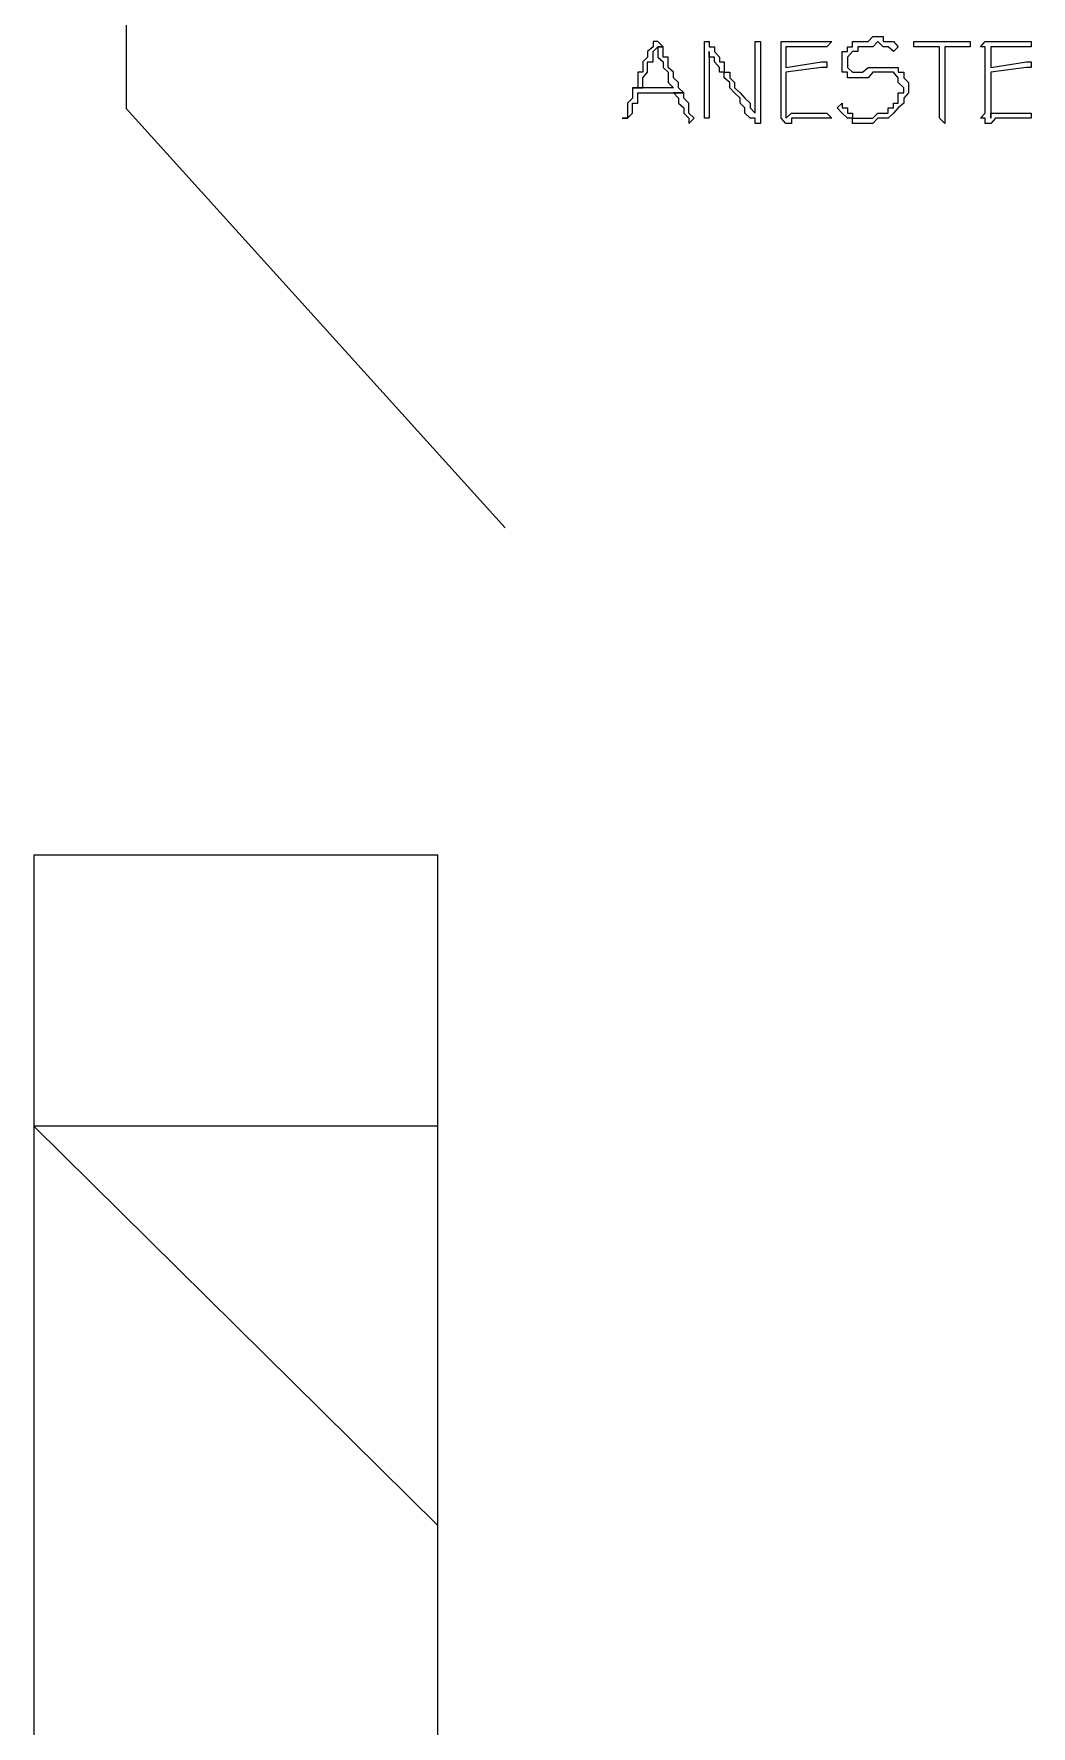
# Model space of a CAD drawing. Header units: millimetres. Extents: x -518.8 to -461.2, y 3.5 to 44.2.
# Drawn here: x -488.666 to -487.425, y 16.435 to 18.541 of the extents above; entities that cross this region are included whole.
import ezdxf

# ---------------------------------------------------------------- set-up
doc = ezdxf.new("R2010")
doc.units = ezdxf.units.MM
doc.header["$MEASUREMENT"] = 0
for name, color, linetype in [('-82', 7, 'Continuous'), ('151', 151, 'Continuous'), ('MYSOLIDS', 7, 'Continuous')]:
    doc.layers.add(name, color=color, linetype=linetype)

msp = doc.modelspace()

# ---------------------------------------------------------------- linework, layer by layer
at = {"layer": '-82'}
msp.add_lwpolyline([(-488.5511, 19.1736), (-488.5511, 18.4481), (-488.0797, 17.9263), (-488.0797, 17.9263), (-488.5511, 18.4481)], dxfattribs=at)
at = {"layer": '151'}
for points in [[(-488.6662, 17.5188), (-488.6662, 15.6157), (-488.1632, 15.6157), (-488.1632, 17.5188), (-488.6662, 17.5188)], [(-488.1632, 17.1819), (-488.6662, 17.1819), (-488.6662, 17.1819), (-488.1632, 16.6849)]]:
    msp.add_lwpolyline(points, dxfattribs=at)
at = {"layer": 'MYSOLIDS'}
for points in [[(-487.8895, 18.5315), (-487.8895, 18.5315), (-487.8955, 18.5315), (-487.8955, 18.5315), (-487.8955, 18.5248), (-487.8955, 18.5248), (-487.9023, 18.5188), (-487.9023, 18.512), (-487.9083, 18.506), (-487.9083, 18.4992), (-487.9083, 18.4932), (-487.9143, 18.4932), (-487.9143, 18.4932), (-487.9143, 18.4864), (-487.9143, 18.4804), (-487.9143, 18.4736), (-487.9211, 18.4736), (-487.9143, 18.4736), (-487.9083, 18.4736), (-487.9083, 18.4804), (-487.9083, 18.4804), (-487.9083, 18.4864), (-487.9023, 18.4932), (-487.9023, 18.4932), (-487.9023, 18.4992), (-487.9023, 18.4992), (-487.9023, 18.506), (-487.8955, 18.506), (-487.8955, 18.512), (-487.8955, 18.5188), (-487.8895, 18.5248), (-487.8827, 18.5248), (-487.8895, 18.5315), (-487.8895, 18.5315), (-487.8895, 18.5315), (-487.8895, 18.5315)], [(-487.8256, 18.5188), (-487.8256, 18.436), (-487.8256, 18.436), (-487.8256, 18.436), (-487.8256, 18.436), (-487.8256, 18.436), (-487.8316, 18.436), (-487.8316, 18.436), (-487.8316, 18.436), (-487.8316, 18.436), (-487.8316, 18.5248), (-487.8316, 18.5315), (-487.8316, 18.5315), (-487.8256, 18.5315), (-487.8256, 18.5315), (-487.8256, 18.5315), (-487.8256, 18.5248), (-487.8188, 18.5248), (-487.8188, 18.5248), (-487.8188, 18.5188), (-487.8188, 18.5188), (-487.8128, 18.512), (-487.8128, 18.506), (-487.8068, 18.506), (-487.8068, 18.4992), (-487.8068, 18.4932), (-487.8, 18.4932), (-487.8, 18.4864), (-487.8, 18.4864), (-487.794, 18.4804), (-487.794, 18.4804), (-487.794, 18.4736), (-487.7872, 18.4676), (-487.7872, 18.4676), (-487.7812, 18.4609), (-487.7812, 18.4609), (-487.7745, 18.4548), (-487.7745, 18.4488), (-487.7745, 18.4488), (-487.7684, 18.4421), (-487.7684, 18.4488), (-487.7684, 18.4548), (-487.7684, 18.4548), (-487.7684, 18.4609), (-487.7684, 18.4609), (-487.7684, 18.4676), (-487.7684, 18.4736), (-487.7684, 18.4736), (-487.7684, 18.4804), (-487.7684, 18.4864), (-487.7684, 18.4932), (-487.7684, 18.4932), (-487.7684, 18.4992), (-487.7684, 18.506), (-487.7684, 18.506), (-487.7684, 18.512), (-487.7684, 18.5188), (-487.7684, 18.5248), (-487.7684, 18.5248), (-487.7684, 18.5248), (-487.7684, 18.5315), (-487.7684, 18.5315), (-487.7684, 18.5315), (-487.7684, 18.5315), (-487.7617, 18.5315), (-487.7617, 18.5315), (-487.7617, 18.5248), (-487.7617, 18.5248), (-487.7617, 18.5248), (-487.7617, 18.5248), (-487.7617, 18.5188), (-487.7617, 18.512), (-487.7617, 18.512), (-487.7617, 18.506), (-487.7617, 18.4992), (-487.7617, 18.4932), (-487.7617, 18.4932), (-487.7617, 18.4864), (-487.7617, 18.4804), (-487.7617, 18.4736), (-487.7617, 18.4736), (-487.7617, 18.4736), (-487.7617, 18.4676), (-487.7617, 18.4609), (-487.7617, 18.4609), (-487.7617, 18.4548), (-487.7617, 18.4488), (-487.7617, 18.4421), (-487.7617, 18.4421), (-487.7617, 18.436), (-487.7617, 18.436), (-487.7617, 18.4293), (-487.7617, 18.4293), (-487.7684, 18.4293), (-487.7684, 18.4293), (-487.7684, 18.4293), (-487.7684, 18.436), (-487.7745, 18.436), (-487.7745, 18.436), (-487.7812, 18.4421), (-487.7812, 18.4488), (-487.7872, 18.4548), (-487.7872, 18.4609), (-487.7872, 18.4609), (-487.794, 18.4676), (-487.794, 18.4676), (-487.8, 18.4736), (-487.8, 18.4736), (-487.8, 18.4804), (-487.8068, 18.4864), (-487.8068, 18.4864), (-487.8068, 18.4932), (-487.8128, 18.4932), (-487.8128, 18.4992), (-487.8188, 18.506), (-487.8188, 18.512), (-487.8256, 18.512), (-487.8256, 18.5188), (-487.8256, 18.5188), (-487.8256, 18.5188), (-487.8256, 18.5188)], [(-487.7301, 18.4992), (-487.6857, 18.506), (-487.6857, 18.506), (-487.679, 18.506), (-487.679, 18.506), (-487.679, 18.4992), (-487.679, 18.4992), (-487.679, 18.4992), (-487.679, 18.4992), (-487.6857, 18.4992), (-487.6857, 18.4992), (-487.7301, 18.4932), (-487.7301, 18.4932), (-487.7301, 18.4932), (-487.7301, 18.4864), (-487.7301, 18.4864), (-487.7301, 18.4864), (-487.7301, 18.4804), (-487.7301, 18.4736), (-487.7301, 18.4676), (-487.7301, 18.4676), (-487.7301, 18.4609), (-487.7301, 18.4609), (-487.7301, 18.4548), (-487.7301, 18.4488), (-487.7301, 18.4421), (-487.7301, 18.4421), (-487.7301, 18.436), (-487.7233, 18.4421), (-487.7173, 18.4421), (-487.7173, 18.4421), (-487.7113, 18.4421), (-487.7045, 18.4421), (-487.7045, 18.4421), (-487.6985, 18.4421), (-487.6985, 18.4421), (-487.6918, 18.4421), (-487.6857, 18.4421), (-487.679, 18.4421), (-487.679, 18.4421), (-487.679, 18.4421), (-487.679, 18.4421), (-487.673, 18.436), (-487.673, 18.436), (-487.679, 18.436), (-487.679, 18.436), (-487.6857, 18.436), (-487.6918, 18.436), (-487.6918, 18.436), (-487.6985, 18.436), (-487.7045, 18.436), (-487.7045, 18.436), (-487.7113, 18.436), (-487.7173, 18.436), (-487.7233, 18.436), (-487.7233, 18.4293), (-487.7233, 18.4293), (-487.7301, 18.4293), (-487.7301, 18.4293), (-487.7361, 18.436), (-487.7361, 18.436), (-487.7361, 18.436), (-487.7361, 18.436), (-487.7361, 18.4421), (-487.7361, 18.4421), (-487.7361, 18.4488), (-487.7361, 18.4548), (-487.7361, 18.4548), (-487.7361, 18.4609), (-487.7361, 18.4676), (-487.7361, 18.4736), (-487.7361, 18.4736), (-487.7361, 18.4804), (-487.7361, 18.4864), (-487.7361, 18.4864), (-487.7361, 18.4932), (-487.7361, 18.4992), (-487.7361, 18.4992), (-487.7361, 18.506), (-487.7361, 18.512), (-487.7361, 18.5188), (-487.7361, 18.5188), (-487.7361, 18.5248), (-487.7361, 18.5248), (-487.7361, 18.5248), (-487.7361, 18.5315), (-487.7361, 18.5315), (-487.7301, 18.5315), (-487.7301, 18.5315), (-487.7233, 18.5315), (-487.7233, 18.5315), (-487.7173, 18.5315), (-487.7173, 18.5315), (-487.7113, 18.5315), (-487.7045, 18.5315), (-487.7045, 18.5315), (-487.6985, 18.5315), (-487.6985, 18.5315), (-487.6918, 18.5315), (-487.6857, 18.5315), (-487.6857, 18.5315), (-487.679, 18.5315), (-487.679, 18.5315), (-487.673, 18.5315), (-487.673, 18.5315), (-487.673, 18.5315), (-487.673, 18.5315), (-487.673, 18.5315), (-487.679, 18.5248), (-487.679, 18.5248), (-487.6857, 18.5248), (-487.6918, 18.5248), (-487.6985, 18.5248), (-487.7045, 18.5248), (-487.7045, 18.5248), (-487.7113, 18.5248), (-487.7173, 18.5248), (-487.7233, 18.5248), (-487.7233, 18.5248), (-487.7301, 18.5248), (-487.7301, 18.5188), (-487.7301, 18.512), (-487.7301, 18.512), (-487.7301, 18.506), (-487.7301, 18.506), (-487.7301, 18.4992), (-487.7301, 18.4992), (-487.7301, 18.4992), (-487.7301, 18.4992)], [(-487.5963, 18.5188), (-487.5963, 18.5188), (-487.5963, 18.5188), (-487.603, 18.5248), (-487.603, 18.5248), (-487.603, 18.5248), (-487.609, 18.5248), (-487.609, 18.5248), (-487.6158, 18.5315), (-487.6158, 18.5315), (-487.6218, 18.5248), (-487.6278, 18.5248), (-487.6346, 18.5248), (-487.6346, 18.5248), (-487.6406, 18.5248), (-487.6406, 18.5188), (-487.6474, 18.5188), (-487.6534, 18.512), (-487.6534, 18.512), (-487.6534, 18.506), (-487.6534, 18.506), (-487.6534, 18.4992), (-487.6534, 18.4992), (-487.6474, 18.4932), (-487.6406, 18.4932), (-487.6406, 18.4932), (-487.6406, 18.4932), (-487.6346, 18.4932), (-487.6278, 18.4992), (-487.6218, 18.4992), (-487.6218, 18.4992), (-487.6158, 18.4992), (-487.609, 18.4992), (-487.609, 18.4992), (-487.603, 18.4992), (-487.5963, 18.4992), (-487.5963, 18.4992), (-487.5902, 18.4992), (-487.5902, 18.4932), (-487.5835, 18.4932), (-487.5835, 18.4864), (-487.5835, 18.4864), (-487.5775, 18.4804), (-487.5775, 18.4736), (-487.5775, 18.4736), (-487.5775, 18.4676), (-487.5775, 18.4676), (-487.5835, 18.4609), (-487.5835, 18.4548), (-487.5835, 18.4548), (-487.5902, 18.4488), (-487.5902, 18.4488), (-487.5963, 18.4421), (-487.5963, 18.4421), (-487.5963, 18.4421), (-487.603, 18.436), (-487.609, 18.436), (-487.609, 18.436), (-487.6158, 18.436), (-487.6218, 18.4293), (-487.6218, 18.4293), (-487.6278, 18.4293), (-487.6346, 18.4293), (-487.6346, 18.4293), (-487.6406, 18.4293), (-487.6474, 18.4293), (-487.6474, 18.436), (-487.6534, 18.436), (-487.6534, 18.436), (-487.6602, 18.4421), (-487.6602, 18.4421), (-487.6662, 18.4488), (-487.6662, 18.4488), (-487.6662, 18.4488), (-487.6662, 18.4488), (-487.6602, 18.4548), (-487.6602, 18.4548), (-487.6602, 18.4488), (-487.6602, 18.4488), (-487.6534, 18.4488), (-487.6534, 18.4488), (-487.6534, 18.4421), (-487.6474, 18.4421), (-487.6474, 18.4421), (-487.6474, 18.436), (-487.6406, 18.436), (-487.6346, 18.436), (-487.6278, 18.436), (-487.6278, 18.436), (-487.6218, 18.436), (-487.6158, 18.4421), (-487.609, 18.4421), (-487.609, 18.4421), (-487.603, 18.4421), (-487.603, 18.4488), (-487.603, 18.4488), (-487.5963, 18.4488), (-487.5963, 18.4548), (-487.5902, 18.4548), (-487.5902, 18.4609), (-487.5902, 18.4676), (-487.5835, 18.4676), (-487.5835, 18.4736), (-487.5902, 18.4804), (-487.5902, 18.4804), (-487.5902, 18.4864), (-487.5902, 18.4864), (-487.5963, 18.4932), (-487.5963, 18.4932), (-487.603, 18.4932), (-487.603, 18.4932), (-487.609, 18.4932), (-487.6158, 18.4932), (-487.6158, 18.4932), (-487.6218, 18.4932), (-487.6278, 18.4864), (-487.6346, 18.4864), (-487.6406, 18.4864), (-487.6406, 18.4864), (-487.6474, 18.4864), (-487.6534, 18.4864), (-487.6534, 18.4932), (-487.6534, 18.4932), (-487.6602, 18.4932), (-487.6602, 18.4992), (-487.6602, 18.506), (-487.6602, 18.506), (-487.6602, 18.512), (-487.6602, 18.512), (-487.6602, 18.5188), (-487.6534, 18.5188), (-487.6534, 18.5248), (-487.6474, 18.5248), (-487.6474, 18.5315), (-487.6406, 18.5315), (-487.6346, 18.5315), (-487.6346, 18.5315), (-487.6278, 18.5315), (-487.6218, 18.5375), (-487.6158, 18.5375), (-487.6158, 18.5375), (-487.609, 18.5375), (-487.609, 18.5315), (-487.603, 18.5315), (-487.603, 18.5315), (-487.5963, 18.5315), (-487.5902, 18.5248), (-487.5902, 18.5248), (-487.5963, 18.5188), (-487.5963, 18.5188), (-487.5963, 18.5188), (-487.5963, 18.5188), (-487.5963, 18.5188), (-487.5963, 18.5188), (-487.5963, 18.5188)], [(-487.5008, 18.5315), (-487.5008, 18.5315), (-487.5008, 18.5315), (-487.5008, 18.5315), (-487.5008, 18.5315), (-487.5008, 18.5315), (-487.5008, 18.5248), (-487.5008, 18.5248), (-487.5008, 18.5248), (-487.5008, 18.5248), (-487.5324, 18.5248), (-487.5324, 18.436), (-487.5324, 18.436), (-487.5324, 18.436), (-487.5324, 18.4293), (-487.5324, 18.4293), (-487.5391, 18.436), (-487.5391, 18.436), (-487.5391, 18.436), (-487.5391, 18.436), (-487.5391, 18.5248), (-487.5451, 18.5248), (-487.5519, 18.5248), (-487.5579, 18.5248), (-487.5579, 18.5248), (-487.5647, 18.5248), (-487.5647, 18.5248), (-487.5647, 18.5248), (-487.5707, 18.5248), (-487.5707, 18.5248), (-487.5707, 18.5248), (-487.5707, 18.5248), (-487.5707, 18.5315), (-487.5707, 18.5315), (-487.5647, 18.5315), (-487.5647, 18.5315), (-487.5647, 18.5315), (-487.5579, 18.5315), (-487.5579, 18.5315), (-487.5519, 18.5315), (-487.5451, 18.5315), (-487.5391, 18.5315), (-487.5391, 18.5315), (-487.5008, 18.5315), (-487.5008, 18.5315), (-487.5008, 18.5315)], [(-487.4752, 18.4992), (-487.4308, 18.506), (-487.4308, 18.506), (-487.4248, 18.506), (-487.4248, 18.506), (-487.4248, 18.4992), (-487.4248, 18.4992), (-487.4248, 18.4992), (-487.4248, 18.4992), (-487.4308, 18.4992), (-487.4308, 18.4992), (-487.4752, 18.4932), (-487.4752, 18.4932), (-487.4752, 18.4932), (-487.4752, 18.4864), (-487.4752, 18.4864), (-487.4752, 18.4864), (-487.4752, 18.4804), (-487.4752, 18.4736), (-487.4752, 18.4676), (-487.4752, 18.4676), (-487.4752, 18.4609), (-487.4752, 18.4609), (-487.4752, 18.4548), (-487.4752, 18.4488), (-487.4752, 18.4421), (-487.4752, 18.4421), (-487.4752, 18.436), (-487.4752, 18.4421), (-487.4692, 18.4421), (-487.4624, 18.4421), (-487.4564, 18.4421), (-487.4564, 18.4421), (-487.4496, 18.4421), (-487.4496, 18.4421), (-487.4436, 18.4421), (-487.4369, 18.4421), (-487.4308, 18.4421), (-487.4308, 18.4421), (-487.4248, 18.4421), (-487.4248, 18.4421), (-487.4248, 18.4421), (-487.4248, 18.436), (-487.4248, 18.436), (-487.4248, 18.436), (-487.4308, 18.436), (-487.4308, 18.436), (-487.4369, 18.436), (-487.4369, 18.436), (-487.4436, 18.436), (-487.4496, 18.436), (-487.4564, 18.436), (-487.4564, 18.436), (-487.4624, 18.436), (-487.4692, 18.436), (-487.4752, 18.4293), (-487.4752, 18.4293), (-487.482, 18.4293), (-487.482, 18.4293), (-487.482, 18.436), (-487.482, 18.436), (-487.488, 18.436), (-487.488, 18.436), (-487.482, 18.4421), (-487.482, 18.4421), (-487.482, 18.4488), (-487.482, 18.4548), (-487.482, 18.4548), (-487.482, 18.4609), (-487.482, 18.4676), (-487.482, 18.4736), (-487.482, 18.4736), (-487.482, 18.4804), (-487.482, 18.4864), (-487.482, 18.4864), (-487.482, 18.4932), (-487.482, 18.4992), (-487.482, 18.4992), (-487.482, 18.506), (-487.482, 18.512), (-487.482, 18.5188), (-487.482, 18.5188), (-487.482, 18.5248), (-487.488, 18.5248), (-487.488, 18.5248), (-487.482, 18.5315), (-487.482, 18.5315), (-487.482, 18.5315), (-487.4752, 18.5315), (-487.4752, 18.5315), (-487.4692, 18.5315), (-487.4624, 18.5315), (-487.4624, 18.5315), (-487.4564, 18.5315), (-487.4564, 18.5315), (-487.4496, 18.5315), (-487.4496, 18.5315), (-487.4436, 18.5315), (-487.4369, 18.5315), (-487.4308, 18.5315), (-487.4308, 18.5315), (-487.4248, 18.5315), (-487.4248, 18.5315), (-487.4248, 18.5315), (-487.4248, 18.5315), (-487.4248, 18.5315), (-487.4248, 18.5315), (-487.4248, 18.5315), (-487.4248, 18.5248), (-487.4248, 18.5248), (-487.4308, 18.5248), (-487.4369, 18.5248), (-487.4436, 18.5248), (-487.4496, 18.5248), (-487.4564, 18.5248), (-487.4624, 18.5248), (-487.4624, 18.5248), (-487.4692, 18.5248), (-487.4752, 18.5248), (-487.4752, 18.5248), (-487.4752, 18.5188), (-487.4752, 18.512), (-487.4752, 18.512), (-487.4752, 18.506), (-487.4752, 18.506), (-487.4752, 18.4992), (-487.4752, 18.4992), (-487.4752, 18.4992), (-487.4752, 18.4992)], [(-487.8827, 18.5248), (-487.8895, 18.5248), (-487.8895, 18.5188), (-487.8895, 18.5188), (-487.8895, 18.512), (-487.8827, 18.506), (-487.8827, 18.506), (-487.8827, 18.4992), (-487.8827, 18.4992), (-487.8767, 18.4932), (-487.8767, 18.4864), (-487.8767, 18.4804), (-487.8767, 18.4804), (-487.8699, 18.4736), (-487.9143, 18.4736), (-487.9211, 18.4736), (-487.9211, 18.4676), (-487.9211, 18.4609), (-487.9211, 18.4609), (-487.9271, 18.4548), (-487.9271, 18.4548), (-487.9271, 18.4488), (-487.9271, 18.4421), (-487.9271, 18.436), (-487.9339, 18.436), (-487.9271, 18.436), (-487.9271, 18.436), (-487.9271, 18.436), (-487.9271, 18.436), (-487.9211, 18.4421), (-487.9211, 18.4488), (-487.9211, 18.4488), (-487.9211, 18.4548), (-487.9143, 18.4548), (-487.9143, 18.4609), (-487.9143, 18.4676), (-487.8699, 18.4676), (-487.8572, 18.4676), (-487.8639, 18.4736), (-487.8639, 18.4804), (-487.8639, 18.4804), (-487.8699, 18.4864), (-487.8699, 18.4864), (-487.8699, 18.4932), (-487.8767, 18.4992), (-487.8767, 18.4992), (-487.8767, 18.506), (-487.8767, 18.506), (-487.8767, 18.512), (-487.8827, 18.512), (-487.8827, 18.5188), (-487.8827, 18.5188), (-487.8827, 18.5248), (-487.8827, 18.5248)], [(-487.8572, 18.4676), (-487.8699, 18.4676), (-487.8699, 18.4676), (-487.8639, 18.4609), (-487.8639, 18.4548), (-487.8639, 18.4548), (-487.8572, 18.4488), (-487.8572, 18.4421), (-487.8511, 18.436), (-487.8511, 18.436), (-487.8511, 18.436), (-487.8511, 18.4293), (-487.8444, 18.436), (-487.8444, 18.436), (-487.8444, 18.436), (-487.8511, 18.4421), (-487.8511, 18.4488), (-487.8511, 18.4548), (-487.8572, 18.4609), (-487.8572, 18.4609), (-487.8572, 18.4676), (-487.8572, 18.4676)]]:
    msp.add_lwpolyline(points, dxfattribs=at)

doc.saveas('drawing.dxf')
